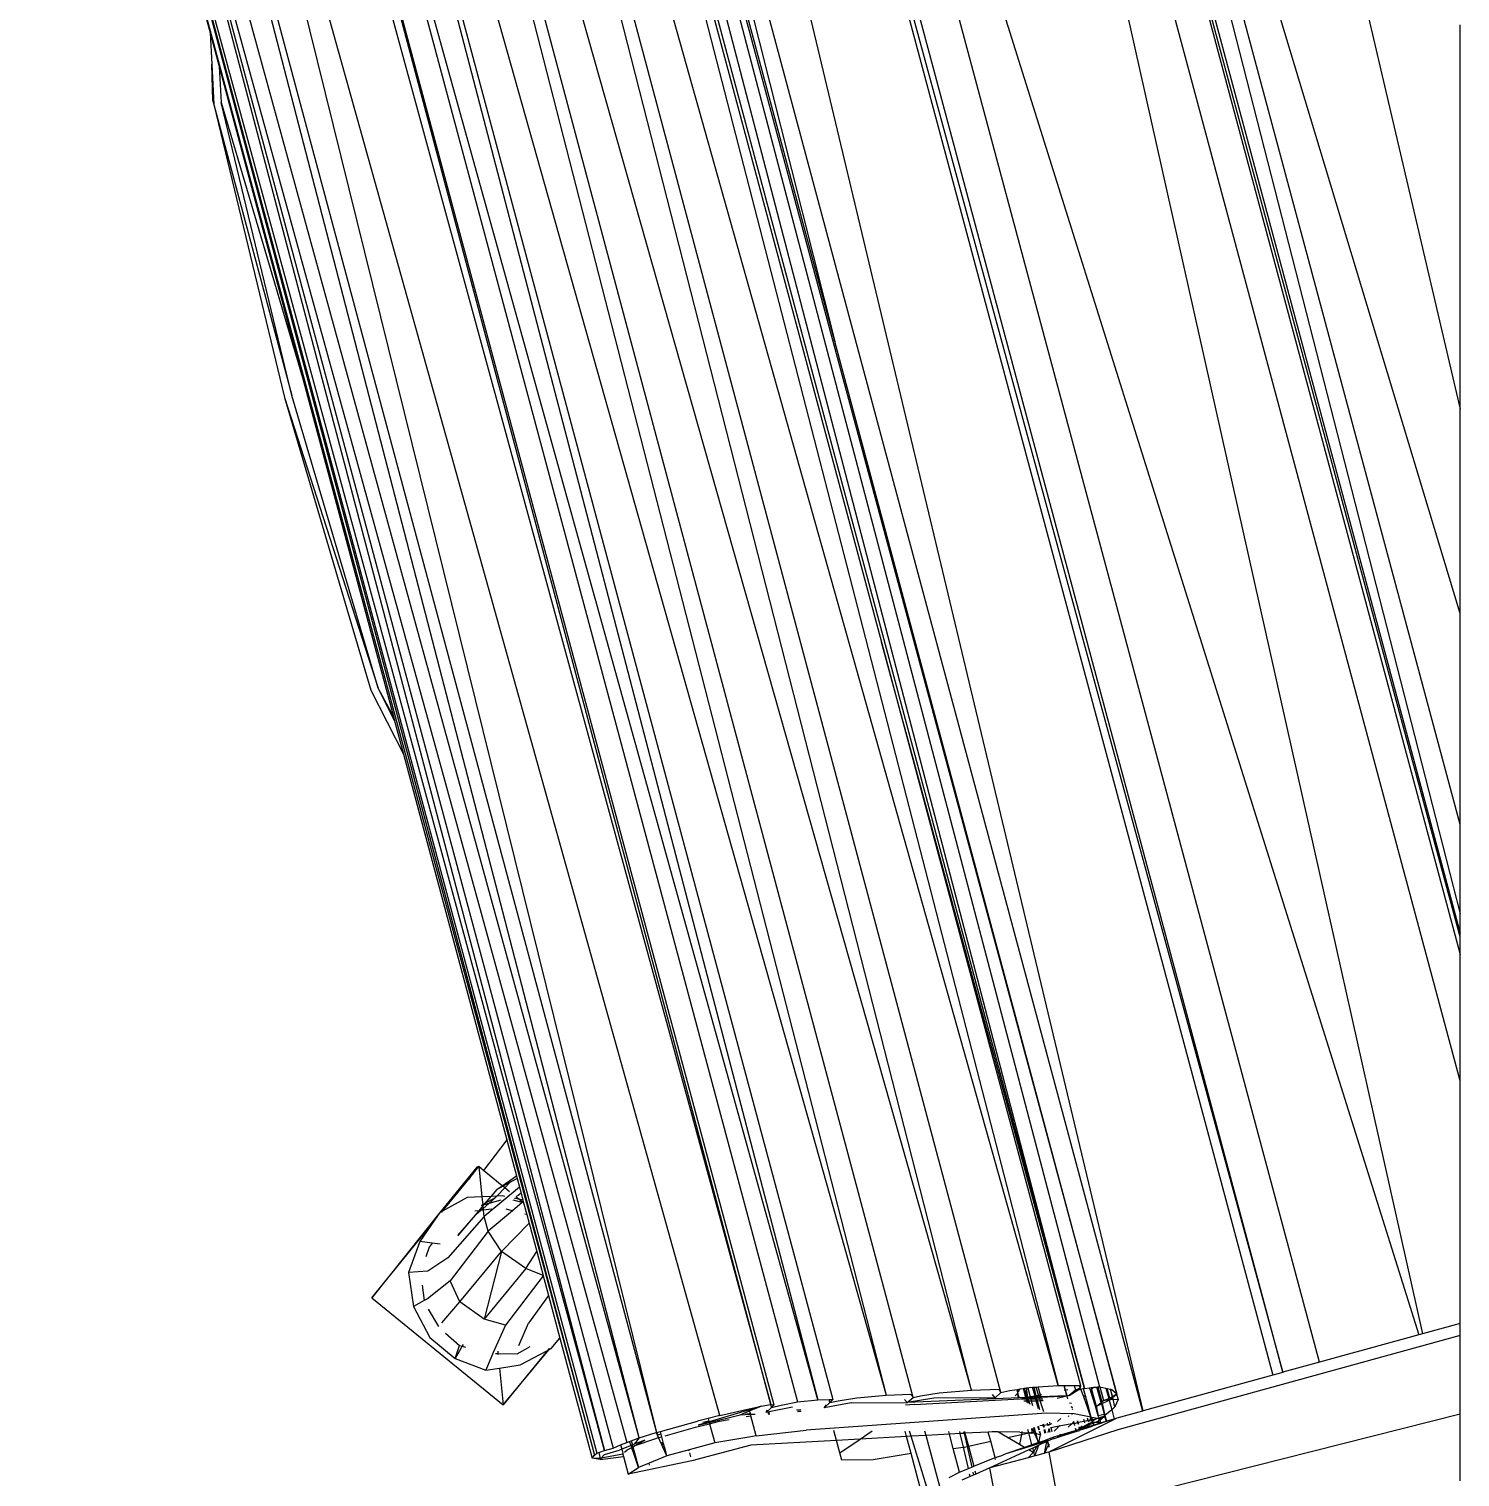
# Model space of a CAD drawing. Header units: millimetres. Extents: x -41292 to 298682, y -22072 to 33155.
# Drawn here: x 37300.7 to 37574.7, y 3166.7 to 3444 of the extents above; entities that cross this region are included whole.
import ezdxf

# ---------------------------------------------------------------- set-up
doc = ezdxf.new("R2010")
doc.units = ezdxf.units.MM

# ---------------------------------------------------------------- blocks, each defined once
blk = doc.blocks.new('AHSISHEUD')
for p, q in [((38136.65, 21299.39), (38202.05, 21019.32)), ((38107.58, 21291.89), (38202.05, 20922.68)), ((38202.05, 20939.76), (38107.69, 21291.92)), ((38202.05, 20980.19), (38107.97, 21291.99)), ((38102.48, 21290.58), (38202.05, 20918.98)), ((38095.01, 21288.65), (38194.86, 20842.27)), ((38202.05, 20890.71), (38095.39, 21288.75)), ((38175.13, 20836.82), (38056.71, 21278.77)), ((38057.07, 21278.87), (38194.15, 20842.07)), ((38202.05, 20918.29), (38104.37, 21279.64)), ((38104.58, 21278.69), (38202.05, 20914.92)), ((38047.75, 21276.46), (38166.22, 20834.36)), ((38047.79, 21276.47), (38168.1, 20834.88)), ((38168.14, 20834.89), (38049.69, 21276.96)), ((38141.41, 20827.5), (38035.02, 21273.18)), ((38022.57, 21269.97), (38082.36, 21032.27)), ((38022.67, 21269.99), (38141.24, 20827.46)), ((38082.36, 21032.27), (38019.98, 21265.08)), ((38130.16, 20831.81), (38017.76, 21262.19)), ((38019.57, 21263.82), (38133, 20832.12)), ((38019.57, 21263.82), (38136.36, 20830.73)), ((38014.76, 21260.21), (38125.13, 20832.34)), ((38014.76, 21260.21), (38091.26, 20974.7)), ((38015.15, 21261.04), (38130.16, 20831.81)), ((38114.14, 20831), (38001.37, 21253.66)), ((38125.13, 20832.34), (38006.08, 21255.6)), ((38108.51, 20831.47), (38000.88, 21252.96)), ((38108.51, 20831.47), (37990.62, 21247.86)), ((37985.79, 21245.36), (38092.19, 20830.51)), ((38097.33, 20830.09), (37986.29, 21246.03)), ((37976.49, 21240.78), (38092.19, 20830.51)), ((37972.34, 21238.77), (38081.95, 20829.69)), ((37972.34, 21238.77), (38079.12, 20829.61)), ((37962.07, 21234.01), (38070.68, 20828.67)), ((38070.12, 20828.72), (37962.07, 21234.01)), ((37966.27, 21235.82), (38075.22, 20829.21)), ((38079.12, 20829.61), (37966.27, 21235.82)), ((37959.81, 21233.04), (38070.12, 20828.72)), ((37947.8, 21229.44), (38048.21, 20823.36)), ((38060.36, 20826.6), (37947.8, 21229.44)), ((37931.28, 21225.81), (38042.53, 20821.46)), ((37931.28, 21225.81), (38039.92, 20820.38)), ((37931.28, 21225.81), (38038.28, 20819.9)), ((38044.89, 20822.31), (37934.09, 21226.18)), ((38044.89, 20822.31), (37939.95, 21227.38)), ((37939.95, 21227.38), (38048.21, 20823.36)), ((37928.08, 21225.08), (38036.78, 20819.41)), ((38038.28, 20819.9), (37928.08, 21225.08)), ((37928.08, 21225.08), (38036.35, 20818.99)), ((37943.92, 21161.68), (38036.35, 20818.99)), ((37943.92, 21161.68), (37962.76, 21091.37)), ((38202.05, 21019.32), (38202.05, 21092.9)), ((37962.76, 21091.37), (37963.07, 21085.4)), ((37962.76, 21091.37), (37964.47, 21084.97)), ((37963.29, 21078.36), (37963.07, 21085.4)), ((37963.07, 21085.4), (37963.48, 21077.65)), ((37964.47, 21084.97), (37964.89, 21078.03)), ((37964.47, 21084.97), (37980.44, 21025.37)), ((37963.29, 21078.36), (37963.48, 21077.65)), ((37963.48, 21077.65), (37978.41, 21021.93)), ((37963.48, 21077.65), (37977, 21021.55)), ((37978.41, 21021.93), (37964.89, 21078.03)), ((37964.89, 21078.03), (37980.44, 21025.37)), ((38136.36, 20830.73), (38082.36, 21032.27)), ((37980.44, 21025.37), (37997.84, 20960.46)), ((37977, 21021.55), (37994.95, 20965.88)), ((37977, 21021.55), (37993.54, 20965.5)), ((37994.95, 20965.88), (37978.41, 21021.93)), ((38202.05, 20980.19), (38202.05, 21019.32)), ((38202.05, 20939.76), (38202.05, 20980.19)), ((38130.16, 20831.81), (38091.26, 20974.7)), ((38091.26, 20974.7), (38129.41, 20832.33)), ((37993.54, 20965.5), (37999.77, 20953.26)), ((37997.84, 20960.46), (37994.95, 20965.88)), ((37998.05, 20959.66), (37994.95, 20965.88)), ((37997.84, 20960.46), (37998.05, 20959.66)), ((37998.05, 20959.66), (37999.77, 20953.26)), ((37999.77, 20953.26), (38019.55, 20879.42)), ((38202.05, 20922.68), (38202.05, 20939.76)), ((38202.05, 20918.98), (38202.05, 20922.68)), ((38202.05, 20918.29), (38202.05, 20918.98)), ((38202.05, 20914.92), (38202.05, 20918.29)), ((38202.05, 20890.71), (38202.05, 20914.92)), ((38202.05, 20844.25), (38202.05, 20890.71)), ((38019.55, 20879.42), (38015.09, 20873.54)), ((38019.55, 20879.42), (38021.4, 20872.53)), ((38013.85, 20874.17), (38007.86, 20866.9)), ((38012.2, 20871.84), (38014.2, 20874.27)), ((38013.85, 20874.17), (38012.2, 20871.84)), ((38014.2, 20874.27), (38013.85, 20874.17)), ((38015.09, 20873.54), (38014.2, 20874.27)), ((38014.2, 20874.27), (38014.79, 20868.51)), ((38018.68, 20870.62), (38015.09, 20873.54)), ((38007.27, 20865.76), (38012.2, 20871.84)), ((38012.2, 20871.84), (38009.47, 20868.77)), ((38021.98, 20870.37), (38015.25, 20864.72)), ((38017.64, 20869.9), (38018.68, 20870.62)), ((38017.64, 20869.9), (38018.79, 20870.53)), ((38018.68, 20870.62), (38021.4, 20872.53)), ((38018.79, 20870.53), (38018.68, 20870.62)), ((38018.79, 20870.53), (38020.27, 20871.36)), ((38020.15, 20871.23), (38018.79, 20870.53)), ((38019.17, 20870.22), (38018.79, 20870.53)), ((38019.17, 20870.22), (38020.15, 20871.23)), ((38021.55, 20871.97), (38020.15, 20871.23)), ((38020.15, 20871.23), (38020.27, 20871.36)), ((38020.27, 20871.36), (38021.53, 20872.02)), ((38021.4, 20872.53), (38021.53, 20872.02)), ((38021.53, 20872.02), (38021.55, 20871.97)), ((38021.55, 20871.97), (38021.98, 20870.37)), ((38021.98, 20870.37), (38022.29, 20869.22)), ((38012, 20868.39), (38007.27, 20865.76)), ((38009.47, 20868.77), (38007.86, 20866.9)), ((38014.79, 20868.51), (38012, 20868.39)), ((38016.52, 20868.58), (38014.79, 20868.51)), ((38014.79, 20868.51), (38014.95, 20866.98)), ((38016.52, 20868.58), (38015.37, 20867.22)), ((38017.31, 20868.3), (38015.37, 20867.22)), ((38017.31, 20868.3), (38016.09, 20867.21)), ((38018.44, 20867.84), (38016.09, 20867.21)), ((38017.64, 20869.9), (38016.52, 20868.58)), ((38017.63, 20868.63), (38016.52, 20868.58)), ((38017.31, 20868.3), (38017.63, 20868.63)), ((38017.63, 20868.63), (38019.17, 20870.22)), ((38018.72, 20868.68), (38017.63, 20868.63)), ((38019.19, 20868.58), (38018.72, 20868.68)), ((38020.1, 20869.46), (38019.17, 20870.22)), ((38022.51, 20867.4), (38020.78, 20867.85)), ((38021.85, 20868.04), (38021.06, 20868.2)), ((38021.85, 20868.04), (38021.29, 20868.49)), ((38021.73, 20868.73), (38021.41, 20868.64)), ((38022.29, 20869.22), (38021.73, 20868.73)), ((38022.64, 20867.87), (38021.85, 20868.04)), ((38022.57, 20867.45), (38021.85, 20868.04)), ((38022.29, 20869.22), (38022.64, 20867.87)), ((38022.64, 20867.87), (38022.72, 20867.58)), ((38006.73, 20865.46), (37993.72, 20849.12)), ((38006.73, 20865.46), (38005.17, 20863.18)), ((38007.86, 20866.9), (38006.73, 20865.46)), ((38007.27, 20865.76), (38006.73, 20865.46)), ((38007.08, 20865.52), (38007.27, 20865.76)), ((38014.2, 20865.84), (38010.17, 20861.09)), ((38010.17, 20861.09), (38013.65, 20865.05)), ((38014.2, 20865.84), (38013.46, 20865.75)), ((38014.6, 20865.89), (38013.65, 20865.05)), ((38014.97, 20866.75), (38014.2, 20865.84)), ((38014.6, 20865.89), (38014.2, 20865.84)), ((38015.02, 20866.26), (38014.6, 20865.89)), ((38015.05, 20865.95), (38014.6, 20865.89)), ((38014.95, 20866.98), (38014.68, 20866.84)), ((38014.95, 20866.91), (38014.68, 20866.84)), ((38015.37, 20867.22), (38014.95, 20866.98)), ((38014.95, 20866.98), (38014.95, 20866.91)), ((38015.15, 20866.96), (38014.95, 20866.91)), ((38014.95, 20866.91), (38014.97, 20866.75)), ((38015.15, 20866.96), (38014.97, 20866.75)), ((38014.97, 20866.75), (38015.02, 20866.26)), ((38016.09, 20867.21), (38015.02, 20866.26)), ((38015.02, 20866.26), (38015.05, 20865.95)), ((38016.7, 20866.14), (38015.05, 20865.95)), ((38015.05, 20865.95), (38015.18, 20864.65)), ((38015.37, 20867.22), (38015.15, 20866.96)), ((38016.09, 20867.21), (38015.15, 20866.96)), ((38020.65, 20865.83), (38016, 20861.9)), ((38020.65, 20865.83), (38019.42, 20866.15)), ((38022.51, 20867.4), (38020.65, 20865.83)), ((38022.57, 20867.45), (38022.51, 20867.4)), ((38022.72, 20867.58), (38022.57, 20867.45)), ((38022.72, 20867.58), (38023.39, 20865.11)), ((38023.39, 20865.11), (38023.02, 20865.2)), ((38023.39, 20865.11), (38023.84, 20863.42)), ((37993.72, 20849.12), (38005.17, 20863.18)), ((38005.17, 20863.18), (38002.93, 20859.91)), ((38015.18, 20864.65), (38008.29, 20856.81)), ((38015.25, 20864.72), (38015.18, 20864.65)), ((38016, 20861.9), (38015.25, 20864.72)), ((38023.84, 20863.42), (38018.55, 20858.05)), ((38023.84, 20863.42), (38025.28, 20858.05)), ((38002.93, 20859.91), (38000.72, 20854.03)), ((38005.25, 20859.63), (38002.93, 20859.91)), ((38005.25, 20859.63), (38004.72, 20858.88)), ((38006.83, 20859.44), (38005.25, 20859.63)), ((38016, 20861.9), (38008.72, 20852.39)), ((38018.55, 20858.05), (38016, 20861.9)), ((38004.72, 20858.88), (38004.08, 20857)), ((38008.29, 20856.81), (38004.44, 20854.27)), ((38010.56, 20848.35), (38018.55, 20858.05)), ((38018.55, 20858.05), (38015.22, 20845.06)), ((38023.21, 20854.76), (38018.55, 20858.05)), ((38023.21, 20854.76), (38025.28, 20858.05)), ((38025.28, 20858.05), (38026.51, 20853.43)), ((38004.44, 20854.27), (38000.72, 20854.03)), ((38000.72, 20854.03), (38001.72, 20847.49)), ((38023.21, 20854.76), (38015.22, 20845.06)), ((38026.51, 20853.43), (38023.21, 20854.76)), ((38003.35, 20851.55), (38003.76, 20848.62)), ((38008.72, 20852.39), (38004.35, 20848.95)), ((38010.56, 20848.35), (38008.72, 20852.39)), ((38026.54, 20853.33), (38019.32, 20843.89)), ((38026.51, 20853.43), (38026.54, 20853.33)), ((38026.54, 20853.33), (38027.54, 20849.6)), ((37993.72, 20849.12), (38018.87, 20828.65)), ((38003.76, 20848.62), (38001.72, 20847.49)), ((38004.35, 20848.95), (38003.76, 20848.62)), ((38007.09, 20844.39), (38010.56, 20848.35)), ((38015.22, 20845.06), (38010.56, 20848.35)), ((38027.54, 20849.6), (38023.74, 20844.32)), ((38027.54, 20849.6), (38029.73, 20841.44)), ((38001.72, 20847.49), (38004.83, 20841.52)), ((38004.48, 20846.98), (38006.49, 20843.63)), ((38019.32, 20843.89), (38015.22, 20845.06)), ((38019.32, 20843.89), (38016.92, 20838.71)), ((38021.86, 20840.03), (38023.74, 20844.32)), ((38202.05, 20844.25), (38194.86, 20842.27)), ((38202.05, 20841.91), (38202.05, 20844.25)), ((38004.83, 20841.52), (38009.68, 20837.53)), ((38007.85, 20842.37), (38010.53, 20840.02)), ((38009.68, 20837.53), (38010.53, 20840.02)), ((38011.04, 20839.88), (38009.68, 20837.53)), ((38010.53, 20840.02), (38011.04, 20839.88)), ((38011.23, 20840.21), (38011.04, 20839.88)), ((38011.04, 20839.88), (38011.66, 20839.72)), ((38028.07, 20839.43), (38029.73, 20841.44)), ((38029.73, 20841.44), (38035.89, 20818.43)), ((38202.05, 20841.91), (38136.56, 20823.89)), ((38194.15, 20842.07), (38175.13, 20836.82)), ((38194.86, 20842.27), (38194.15, 20842.07)), ((38202.05, 20826.95), (38202.05, 20841.91)), ((38009.68, 20837.53), (38015.56, 20835.32)), ((38016.92, 20838.71), (38015.56, 20835.32)), ((38017.37, 20838.5), (38017.86, 20838.49)), ((38017.81, 20838.95), (38017.86, 20838.49)), ((38017.86, 20838.49), (38021.53, 20838.43)), ((38017.86, 20838.49), (38017.88, 20838.27)), ((38018.87, 20828.65), (38027.62, 20839.19)), ((38027.33, 20839.04), (38018.87, 20828.65)), ((38021.53, 20838.43), (38024.04, 20839.82)), ((38022.1, 20836.32), (38027.33, 20839.04)), ((38027.68, 20839.47), (38027.33, 20839.04)), ((38027.33, 20839.04), (38027.62, 20839.19)), ((38027.62, 20839.19), (38027.83, 20839.45)), ((38027.62, 20839.19), (38028.07, 20839.43)), ((38015.56, 20835.32), (38018.14, 20835.71)), ((38018.14, 20835.71), (38022.1, 20836.32)), ((38018.14, 20835.71), (38018.87, 20828.65)), ((38166.22, 20834.36), (38141.41, 20827.5)), ((38168.1, 20834.88), (38166.22, 20834.36)), ((38168.14, 20834.89), (38168.1, 20834.88)), ((38175.13, 20836.82), (38168.14, 20834.89)), ((38108.51, 20831.47), (38113.76, 20831.67)), ((38113.76, 20831.67), (38114.14, 20831)), ((38115.87, 20831.38), (38117.24, 20831.6)), ((38117.24, 20831.6), (38117.27, 20831.61)), ((38117.27, 20831.48), (38117.24, 20831.6)), ((38117.27, 20831.61), (38117.82, 20831.7)), ((38117.27, 20831.61), (38117.27, 20831.48)), ((38117.41, 20830.99), (38117.82, 20831.7)), ((38117.82, 20831.7), (38118.45, 20831.8)), ((38118.45, 20831.8), (38118.62, 20831.83)), ((38118.92, 20830.07), (38118.45, 20831.8)), ((38118.62, 20831.83), (38118.98, 20831.89)), ((38118.62, 20831.83), (38119.23, 20830.08)), ((38118.62, 20831.83), (38119.08, 20830.07)), ((38118.98, 20831.89), (38119.29, 20831.94)), ((38118.98, 20831.89), (38119.23, 20830.08)), ((38119.29, 20831.94), (38119.58, 20831.99)), ((38119.29, 20831.94), (38119.76, 20830.17)), ((38119.58, 20831.99), (38120.22, 20832.03)), ((38120.22, 20832.03), (38120.51, 20832.05)), ((38120.69, 20830.34), (38120.22, 20832.03)), ((38120.51, 20832.05), (38120.82, 20832.07)), ((38120.93, 20830.38), (38120.51, 20832.05)), ((38120.82, 20832.07), (38121.29, 20832.1)), ((38120.82, 20832.07), (38121.32, 20830.45)), ((38121.29, 20832.1), (38125.13, 20832.34)), ((38121.73, 20830.52), (38121.29, 20832.1)), ((38125.13, 20832.34), (38126.22, 20832.34)), ((38126.22, 20832.34), (38126.31, 20832.34)), ((38126.22, 20832.34), (38126.45, 20831.45)), ((38126.54, 20831.47), (38126.31, 20832.34)), ((38126.31, 20832.34), (38128.19, 20832.33)), ((38126.95, 20831.55), (38126.54, 20831.47)), ((38127.24, 20830.43), (38128.93, 20831.56)), ((38128.19, 20832.33), (38128.42, 20831.46)), ((38128.19, 20832.33), (38129.21, 20832.33)), ((38129.34, 20831.83), (38128.42, 20831.46)), ((38128.42, 20831.46), (38128.93, 20831.56)), ((38128.93, 20831.56), (38129.34, 20831.83)), ((38128.93, 20831.56), (38129.47, 20831.67)), ((38129.34, 20831.83), (38129.21, 20832.33)), ((38129.21, 20832.33), (38129.41, 20832.33)), ((38129.41, 20832.33), (38129.34, 20831.83)), ((38129.47, 20831.67), (38129.9, 20831.76)), ((38130.01, 20830.17), (38129.47, 20831.67)), ((38129.9, 20831.76), (38130.16, 20831.81)), ((38129.9, 20831.76), (38130.28, 20830.43)), ((38130.16, 20831.81), (38131.13, 20831.92)), ((38131.13, 20831.92), (38131.41, 20831.95)), ((38131.3, 20831.38), (38131.13, 20831.92)), ((38131.3, 20831.38), (38131.51, 20831.58)), ((38131.41, 20831.95), (38131.97, 20832.01)), ((38131.41, 20831.95), (38131.51, 20831.58)), ((38131.51, 20831.58), (38131.97, 20832.01)), ((38131.51, 20831.58), (38132.36, 20828.41)), ((38131.97, 20832.01), (38132.51, 20832.07)), ((38133.34, 20829.11), (38132.51, 20832.07)), ((38132.51, 20832.07), (38132.56, 20832.07)), ((38132.56, 20832.07), (38132.71, 20832.09)), ((38132.56, 20832.07), (38133.34, 20829.11)), ((38132.71, 20832.09), (38133, 20832.12)), ((38132.71, 20832.09), (38133.44, 20829.2)), ((38133, 20832.12), (38133.07, 20832.11)), ((38133.07, 20832.11), (38133.77, 20829.48)), ((38133.07, 20832.11), (38134.26, 20831.85)), ((38134.26, 20831.85), (38134.51, 20831.8)), ((38134.26, 20831.85), (38134.8, 20829.84)), ((38135.02, 20829.92), (38134.51, 20831.8)), ((38134.51, 20831.8), (38135.07, 20831.68)), ((38135.07, 20831.68), (38135.49, 20830.2)), ((38135.07, 20831.68), (38135.1, 20831.67)), ((38135.1, 20831.67), (38135.38, 20831.61)), ((38135.49, 20830.2), (38135.1, 20831.67)), ((38135.38, 20831.61), (38136.27, 20830.81)), ((38072.06, 20828.59), (38075.22, 20829.21)), ((38075.22, 20829.21), (38079.12, 20829.61)), ((38079.12, 20829.61), (38081.28, 20829.67)), ((38080.29, 20828.1), (38081.43, 20829.11)), ((38085.5, 20829.01), (38080.29, 20828.1)), ((38081.28, 20829.67), (38081.95, 20829.69)), ((38081.43, 20829.11), (38081.28, 20829.67)), ((38081.95, 20829.69), (38081.43, 20829.11)), ((38081.43, 20829.11), (38082.97, 20829.44)), ((38082.97, 20829.44), (38086.55, 20830.02)), ((38085.5, 20829.01), (38096.22, 20829.08)), ((38086.55, 20830.02), (38092.19, 20830.51)), ((38092.19, 20830.51), (38096.9, 20830.7)), ((38096.22, 20829.08), (38095.69, 20829.68)), ((38096.22, 20829.08), (38097.33, 20830.09)), ((38117.67, 20830.01), (38096.22, 20829.08)), ((38101.28, 20829.93), (38096.22, 20829.08)), ((38096.9, 20830.7), (38097.33, 20830.09)), ((38097.33, 20830.09), (38098.75, 20830.39)), ((38097.55, 20828.69), (38117.83, 20829.83)), ((38098.75, 20830.39), (38102.33, 20830.96)), ((38113.06, 20829.98), (38101.28, 20829.93)), ((38102.33, 20830.96), (38108.51, 20831.47)), ((38113.06, 20829.98), (38112.55, 20830.63)), ((38113.06, 20829.98), (38114.14, 20831)), ((38114.14, 20831), (38115.87, 20831.38)), ((38116.87, 20830.37), (38117.32, 20830.83)), ((38117.27, 20831.48), (38117.32, 20830.83)), ((38117.41, 20830.99), (38117.27, 20831.48)), ((38117.32, 20830.83), (38117.41, 20830.99)), ((38117.32, 20830.83), (38117.67, 20830.01)), ((38117.32, 20830.83), (38117.36, 20830.09)), ((38117.67, 20830.01), (38117.41, 20830.99)), ((38118.92, 20830.07), (38117.67, 20830.01)), ((38117.83, 20829.83), (38118.41, 20829.93)), ((38119.01, 20829.71), (38118.07, 20829.7)), ((38118.41, 20829.93), (38118.94, 20829.96)), ((38118.56, 20829.42), (38119.09, 20829.43)), ((38119.08, 20830.07), (38118.92, 20830.07)), ((38118.94, 20829.96), (38119.11, 20829.97)), ((38119.01, 20829.71), (38118.94, 20829.96)), ((38119.09, 20829.43), (38119.01, 20829.71)), ((38119.17, 20829.71), (38119.01, 20829.71)), ((38119.23, 20830.08), (38119.08, 20830.07)), ((38119.18, 20829.08), (38119.09, 20829.43)), ((38119.09, 20829.43), (38119.24, 20829.43)), ((38119.11, 20829.97), (38119.23, 20829.98)), ((38119.11, 20829.97), (38119.17, 20829.71)), ((38119.17, 20829.71), (38119.24, 20829.43)), ((38119.26, 20829.71), (38119.17, 20829.71)), ((38119.76, 20830.17), (38119.23, 20830.08)), ((38119.78, 20830.1), (38119.23, 20830.08)), ((38119.23, 20829.98), (38119.27, 20829.96)), ((38119.23, 20829.98), (38119.26, 20829.98)), ((38119.24, 20829.43), (38119.36, 20828.98)), ((38119.24, 20829.43), (38119.3, 20829.43)), ((38119.26, 20829.98), (38119.8, 20830.01)), ((38119.26, 20829.98), (38119.27, 20829.96)), ((38119.27, 20829.96), (38119.26, 20829.71)), ((38119.26, 20829.71), (38119.3, 20829.43)), ((38119.35, 20829.71), (38119.26, 20829.71)), ((38119.27, 20829.96), (38119.35, 20829.71)), ((38119.3, 20829.43), (38119.36, 20828.98)), ((38119.3, 20829.43), (38119.45, 20829.43)), ((38119.88, 20829.72), (38119.35, 20829.71)), ((38119.35, 20829.71), (38119.45, 20829.43)), ((38119.45, 20829.43), (38119.96, 20829.44)), ((38119.45, 20829.43), (38119.67, 20828.81)), ((38120.69, 20830.34), (38119.76, 20830.17)), ((38119.76, 20830.17), (38119.78, 20830.1)), ((38120.74, 20830.15), (38119.78, 20830.1)), ((38119.8, 20830.01), (38120.76, 20830.07)), ((38119.8, 20830.01), (38119.88, 20829.72)), ((38120.85, 20829.73), (38119.88, 20829.72)), ((38119.88, 20829.72), (38119.96, 20829.44)), ((38119.96, 20829.44), (38120.93, 20829.45)), ((38119.96, 20829.44), (38120.21, 20828.51)), ((38120.93, 20830.38), (38120.69, 20830.34)), ((38120.74, 20830.15), (38120.69, 20830.34)), ((38120.99, 20830.16), (38120.74, 20830.15)), ((38120.76, 20830.07), (38121.01, 20830.08)), ((38120.85, 20829.73), (38120.76, 20830.07)), ((38121.1, 20829.74), (38120.85, 20829.73)), ((38120.93, 20829.45), (38120.85, 20829.73)), ((38121.32, 20830.45), (38120.93, 20830.38)), ((38120.99, 20830.16), (38120.93, 20830.38)), ((38121.37, 20827.87), (38120.93, 20829.45)), ((38120.93, 20829.45), (38121.17, 20829.45)), ((38121.41, 20830.17), (38120.99, 20830.16)), ((38121.01, 20830.08), (38121.43, 20830.1)), ((38121.1, 20829.74), (38121.01, 20830.08)), ((38121.17, 20829.45), (38121.1, 20829.74)), ((38121.54, 20829.74), (38121.1, 20829.74)), ((38121.17, 20829.45), (38121.63, 20829.46)), ((38121.61, 20827.73), (38121.17, 20829.45)), ((38121.73, 20830.52), (38121.32, 20830.45)), ((38121.32, 20830.45), (38121.41, 20830.17)), ((38121.82, 20830.19), (38121.41, 20830.17)), ((38121.43, 20830.1), (38121.84, 20830.13)), ((38121.43, 20830.1), (38121.54, 20829.74)), ((38121.95, 20829.75), (38121.54, 20829.74)), ((38121.54, 20829.74), (38121.63, 20829.46)), ((38121.63, 20829.46), (38122.22, 20829.47)), ((38121.63, 20829.46), (38122.29, 20827.35)), ((38121.93, 20830.56), (38121.73, 20830.52)), ((38121.82, 20830.19), (38121.73, 20830.52)), ((38126.73, 20830.41), (38121.82, 20830.19)), ((38121.84, 20830.13), (38126.73, 20830.41)), ((38121.95, 20829.75), (38121.84, 20830.13)), ((38122.15, 20829.72), (38121.95, 20829.75)), ((38126.76, 20830.31), (38124.9, 20829.84)), ((38126.45, 20831.45), (38126.28, 20831.42)), ((38126.54, 20831.47), (38126.45, 20831.45)), ((38126.45, 20831.45), (38126.73, 20830.41)), ((38126.81, 20830.41), (38126.54, 20831.47)), ((38126.73, 20830.41), (38126.76, 20830.31)), ((38126.81, 20830.41), (38126.73, 20830.41)), ((38126.83, 20830.33), (38126.76, 20830.31)), ((38126.76, 20830.31), (38126.78, 20830.24)), ((38127.24, 20830.43), (38126.81, 20830.41)), ((38126.83, 20830.33), (38126.81, 20830.41)), ((38127.24, 20830.43), (38126.83, 20830.33)), ((38126.97, 20829.79), (38126.83, 20830.33)), ((38128.42, 20831.46), (38127.24, 20830.43)), ((38127.28, 20829.06), (38127.64, 20828.99)), ((38127.3, 20829.03), (38127.64, 20828.99)), ((38130.01, 20830.17), (38130.28, 20830.43)), ((38130.77, 20828.03), (38130.01, 20830.17)), ((38130.28, 20830.43), (38130.91, 20828.06)), ((38132.23, 20828.38), (38131.3, 20831.38)), ((38132.57, 20828.46), (38133.34, 20829.11)), ((38132.57, 20828.46), (38133.41, 20828.86)), ((38133.34, 20829.11), (38133.44, 20829.2)), ((38133.34, 20829.11), (38133.41, 20828.86)), ((38133.41, 20828.86), (38133.51, 20828.91)), ((38133.41, 20828.86), (38133.92, 20826.81)), ((38133.44, 20829.2), (38133.77, 20829.48)), ((38133.44, 20829.2), (38133.51, 20828.91)), ((38133.51, 20828.91), (38134.87, 20829.57)), ((38133.51, 20828.91), (38134.07, 20826.59)), ((38133.77, 20829.48), (38134.8, 20829.84)), ((38133.77, 20829.48), (38134.84, 20829.68)), ((38134.8, 20829.84), (38135.02, 20829.92)), ((38134.8, 20829.84), (38134.84, 20829.68)), ((38134.84, 20829.68), (38135.07, 20829.73)), ((38134.84, 20829.68), (38134.87, 20829.57)), ((38134.87, 20829.57), (38135.13, 20829.69)), ((38134.87, 20829.57), (38135.36, 20827.73)), ((38135.49, 20830.2), (38135.02, 20829.92)), ((38135.02, 20829.92), (38135.07, 20829.73)), ((38135.07, 20829.73), (38135.13, 20829.69)), ((38135.13, 20829.69), (38135.17, 20829.72)), ((38135.17, 20829.72), (38135.53, 20830.03)), ((38135.17, 20829.72), (38135.62, 20829.71)), ((38136.3, 20830.69), (38135.49, 20830.2)), ((38135.53, 20830.03), (38135.49, 20830.2)), ((38135.53, 20830.03), (38136.3, 20830.69)), ((38135.62, 20829.71), (38135.53, 20830.03)), ((38135.99, 20828.3), (38135.62, 20829.71)), ((38135.62, 20829.71), (38136.58, 20829.66)), ((38136.58, 20829.66), (38135.99, 20828.3)), ((38136.27, 20830.81), (38136.3, 20830.69)), ((38136.27, 20830.81), (38136.36, 20830.73)), ((38136.36, 20830.73), (38136.3, 20830.69)), ((38136.3, 20830.69), (38136.58, 20829.66)), ((38058.12, 20826.03), (38056.04, 20825.5)), ((38060.36, 20826.6), (38058.12, 20826.03)), ((38058.12, 20826.03), (38058.25, 20825.56)), ((38065.99, 20827.71), (38058.29, 20825.4)), ((38058.32, 20825.29), (38064.24, 20826.74)), ((38060.36, 20826.6), (38065.95, 20827.87)), ((38064.24, 20826.74), (38066.05, 20827.48)), ((38064.24, 20826.74), (38065.17, 20826.83)), ((38066.19, 20826.97), (38065.17, 20826.83)), ((38065.17, 20826.83), (38066.22, 20826.85)), ((38065.38, 20826.43), (38066.3, 20826.55)), ((38065.95, 20827.87), (38068.24, 20828.39)), ((38065.99, 20827.71), (38065.95, 20827.87)), ((38068.24, 20828.39), (38065.99, 20827.71)), ((38066.05, 20827.48), (38065.99, 20827.71)), ((38066.05, 20827.48), (38068.24, 20828.39)), ((38066.19, 20826.97), (38066.05, 20827.48)), ((38066.22, 20826.85), (38066.19, 20826.97)), ((38066.22, 20826.85), (38066.68, 20826.88)), ((38066.3, 20826.55), (38066.22, 20826.85)), ((38067.32, 20822.73), (38066.3, 20826.55)), ((38066.68, 20826.88), (38067.1, 20826.89)), ((38068.24, 20828.39), (38070.06, 20828.7)), ((38069.18, 20827.18), (38070.2, 20828.17)), ((38069.18, 20827.18), (38069.43, 20827.68)), ((38069.5, 20827.29), (38069.18, 20827.18)), ((38069.5, 20827.29), (38069.79, 20827.31)), ((38069.84, 20827.15), (38069.52, 20827.14)), ((38069.56, 20827.05), (38069.87, 20827.07)), ((38069.6, 20826.94), (38069.9, 20826.96)), ((38074.26, 20828.22), (38069.79, 20827.31)), ((38070.06, 20828.7), (38070.12, 20828.72)), ((38070.06, 20828.7), (38070.2, 20828.17)), ((38070.12, 20828.72), (38070.68, 20828.67)), ((38070.68, 20828.67), (38070.2, 20828.17)), ((38070.2, 20828.17), (38072.06, 20828.59)), ((38075.82, 20827.7), (38075.04, 20827.66)), ((38075.18, 20827.38), (38075.89, 20827.42)), ((38075.9, 20827.39), (38075.19, 20827.35)), ((38122.87, 20827.03), (38076.87, 20823.78)), ((38080.29, 20828.1), (38080.73, 20828.67)), ((38097.55, 20828.69), (38095.86, 20828.57)), ((38128.19, 20826.94), (38122.87, 20827.03)), ((38136.35, 20826.11), (38123.35, 20819.6)), ((38125, 20825.49), (38125.61, 20826.07)), ((38127.09, 20826.44), (38127.18, 20826.6)), ((38127.83, 20828.13), (38127.62, 20828.28)), ((38127.71, 20826.78), (38127.72, 20826.73)), ((38127.72, 20828.03), (38127.83, 20828.13)), ((38127.76, 20826.75), (38127.75, 20826.79)), ((38127.83, 20828.13), (38127.86, 20828.16)), ((38127.88, 20828.1), (38127.83, 20828.13)), ((38127.84, 20827.76), (38127.92, 20827.92)), ((38131.39, 20826.29), (38128.19, 20826.94)), ((38130.87, 20825.64), (38130.75, 20826.12)), ((38130.77, 20828.03), (38130.91, 20828.06)), ((38131.32, 20826.48), (38130.77, 20828.03)), ((38130.91, 20828.06), (38131.32, 20826.48)), ((38131.39, 20826.29), (38131.16, 20825.7)), ((38131.39, 20826.29), (38131.32, 20826.48)), ((38131.39, 20826.29), (38131.51, 20825.77)), ((38131.57, 20826.25), (38131.39, 20826.29)), ((38131.69, 20825.8), (38131.57, 20826.25)), ((38132.65, 20826.03), (38131.57, 20826.25)), ((38132.23, 20828.38), (38132.36, 20828.41)), ((38132.79, 20826.58), (38132.23, 20828.38)), ((38132.36, 20828.41), (38132.57, 20828.46)), ((38132.36, 20828.41), (38132.79, 20826.58)), ((38132.65, 20826.03), (38132.46, 20825.95)), ((38132.74, 20826.01), (38132.65, 20826.03)), ((38132.99, 20825.96), (38132.74, 20826.01)), ((38133.92, 20826.81), (38132.79, 20826.58)), ((38132.93, 20826.14), (38132.79, 20826.58)), ((38132.93, 20826.14), (38134.01, 20826.57)), ((38132.96, 20826.05), (38132.93, 20826.14)), ((38132.96, 20826.05), (38133.59, 20826.18)), ((38132.99, 20825.96), (38132.96, 20826.05)), ((38133.08, 20825.74), (38133.59, 20826.18)), ((38133.59, 20826.18), (38134.01, 20826.57)), ((38134.07, 20826.27), (38133.59, 20826.18)), ((38133.92, 20826.81), (38134.01, 20826.57)), ((38134.07, 20826.59), (38134.01, 20826.57)), ((38134.01, 20826.57), (38134.01, 20826.54)), ((38134.01, 20826.54), (38134.07, 20826.27)), ((38135.36, 20827.73), (38134.07, 20826.59)), ((38134.07, 20826.59), (38134.37, 20825.51)), ((38134.07, 20826.27), (38134.3, 20825.49)), ((38135.99, 20828.3), (38135.36, 20827.73)), ((38135.36, 20827.73), (38135.84, 20825.94)), ((38136.35, 20826.11), (38135.84, 20825.94)), ((38141.24, 20827.46), (38136.35, 20826.11)), ((38139.97, 20811.2), (38202.05, 20826.95)), ((38141.41, 20827.5), (38141.24, 20827.46)), ((38202.05, 20814.09), (38202.05, 20826.95)), ((38044.89, 20822.31), (38048.16, 20823.35)), ((38048.16, 20823.35), (38048.21, 20823.36)), ((38048.41, 20822.87), (38048.16, 20823.35)), ((38048.21, 20823.36), (38048.27, 20823.38)), ((38048.27, 20823.38), (38048.95, 20823.57)), ((38048.27, 20823.38), (38048.41, 20822.87)), ((38048.95, 20823.57), (38056.04, 20825.5)), ((38049.09, 20823.06), (38048.95, 20823.57)), ((38049.89, 20822.73), (38055.71, 20824.38)), ((38055.71, 20824.38), (38058.39, 20825.04)), ((38058.29, 20825.4), (38056.2, 20824.77)), ((38056.2, 20824.77), (38058.32, 20825.29)), ((38058.25, 20825.56), (38057.1, 20825.28)), ((38058.25, 20825.56), (38058.29, 20825.4)), ((38058.29, 20825.4), (38058.32, 20825.29)), ((38058.32, 20825.29), (38058.35, 20825.16)), ((38058.37, 20825.11), (38058.39, 20825.04)), ((38058.39, 20825.04), (38060.26, 20825.5)), ((38058.39, 20825.04), (38059.37, 20821.36)), ((38060.26, 20825.5), (38062.15, 20825.87)), ((38067.32, 20822.73), (38076.87, 20823.78)), ((38082.68, 20821.85), (38082.17, 20823.73)), ((38087.19, 20822.09), (38089.51, 20823.67)), ((38096.09, 20822.59), (38095.81, 20823.62)), ((38096.94, 20822.63), (38096.63, 20823.62)), ((38099.81, 20822.79), (38099.6, 20823.59)), ((38104.28, 20823.04), (38104.15, 20823.56)), ((38106.38, 20823.15), (38106.29, 20823.54)), ((38107.01, 20823.53), (38107.09, 20823.19)), ((38107.18, 20823.53), (38107.26, 20823.2)), ((38111.73, 20823.45), (38107.26, 20823.2)), ((38111.73, 20823.45), (38111.72, 20823.5)), ((38112.48, 20823.49), (38111.73, 20823.45)), ((38112.21, 20821.68), (38111.73, 20823.45)), ((38113.54, 20823.47), (38112.48, 20823.49)), ((38117.8, 20823.4), (38113.54, 20823.47)), ((38115.42, 20822.39), (38113.54, 20823.47)), ((38117.8, 20823.4), (38118.15, 20823.38)), ((38118.15, 20823.38), (38118.08, 20822.98)), ((38118.08, 20822.98), (38119.47, 20823.29)), ((38118.18, 20823.53), (38118.15, 20823.38)), ((38118.15, 20823.38), (38119.47, 20823.29)), ((38119.47, 20823.29), (38119.3, 20823.91)), ((38119.47, 20823.29), (38119.52, 20823.3)), ((38120.09, 20820.99), (38119.47, 20823.29)), ((38119.52, 20823.3), (38120.08, 20823.42)), ((38119.52, 20823.3), (38120.1, 20823.26)), ((38119.99, 20824.15), (38120.08, 20823.42)), ((38120.08, 20823.42), (38120.45, 20823.5)), ((38120.08, 20823.42), (38120.1, 20823.26)), ((38120.59, 20823.16), (38120.1, 20823.26)), ((38120.15, 20824.2), (38120.45, 20823.5)), ((38120.45, 20823.5), (38120.69, 20823.53)), ((38120.45, 20823.5), (38120.48, 20823.43)), ((38120.69, 20823.53), (38120.48, 20824.31)), ((38120.5, 20823.37), (38120.59, 20823.16)), ((38120.53, 20824.33), (38120.73, 20823.55)), ((38120.69, 20823.53), (38120.73, 20823.55)), ((38120.84, 20823.11), (38120.72, 20823.43)), ((38120.73, 20823.55), (38120.8, 20823.58)), ((38120.76, 20823.44), (38120.84, 20823.11)), ((38121.14, 20824.54), (38121.38, 20823.85)), ((38121.26, 20824.58), (38121.45, 20823.88)), ((38121.46, 20823.63), (38121.7, 20822.94)), ((38121.51, 20823.64), (38121.7, 20822.94)), ((38121.57, 20824.69), (38122.22, 20824.77)), ((38122.22, 20824.77), (38122.18, 20824.9)), ((38122.22, 20824.77), (38122.35, 20824.78)), ((38122.35, 20824.29), (38122.22, 20824.77)), ((38122.35, 20824.78), (38122.31, 20824.94)), ((38122.35, 20824.78), (38123.07, 20824.87)), ((38122.47, 20824.34), (38122.35, 20824.78)), ((38122.65, 20823.19), (38122.46, 20823.9)), ((38122.75, 20823.22), (38122.57, 20823.93)), ((38122.98, 20825.17), (38123.07, 20824.87)), ((38123.07, 20824.87), (38123.44, 20824.91)), ((38123.07, 20824.87), (38123.14, 20824.65)), ((38123.3, 20824.12), (38123.16, 20823.33)), ((38123.3, 20824.12), (38123.52, 20823.42)), ((38136.56, 20823.89), (38123.35, 20819.6)), ((38123.44, 20824.91), (38123.41, 20824.77)), ((38123.43, 20825.32), (38123.53, 20824.93)), ((38123.53, 20824.93), (38123.44, 20824.91)), ((38123.91, 20824.99), (38123.53, 20824.93)), ((38123.53, 20824.93), (38123.56, 20824.84)), ((38123.72, 20824.23), (38123.63, 20824.21)), ((38125.28, 20824.54), (38123.72, 20824.23)), ((38123.72, 20824.23), (38123.9, 20823.53)), ((38124.32, 20823.64), (38125.28, 20824.54)), ((38128.57, 20823.56), (38124.87, 20822.35)), ((38127.72, 20825.02), (38125.28, 20824.54)), ((38125.28, 20824.54), (38125.46, 20824.7)), ((38128.53, 20823.74), (38125.32, 20822.78)), ((38125.32, 20822.78), (38128.57, 20823.56)), ((38127.72, 20825.02), (38127.01, 20824.36)), ((38128.07, 20825.4), (38127.72, 20825.02)), ((38128.15, 20825.1), (38127.72, 20825.02)), ((38128.15, 20825.42), (38128.07, 20825.4)), ((38128.07, 20825.4), (38128.08, 20825.36)), ((38128.08, 20825.36), (38128.11, 20825.41)), ((38128.08, 20825.36), (38128.15, 20825.1)), ((38128.15, 20825.1), (38128.9, 20825.25)), ((38128.15, 20825.1), (38128.26, 20824.69)), ((38128.29, 20824.7), (38128.15, 20825.1)), ((38128.41, 20824.14), (38128.53, 20823.74)), ((38128.53, 20823.74), (38128.44, 20824.15)), ((38129.29, 20823.97), (38128.53, 20823.74)), ((38128.53, 20823.74), (38128.57, 20823.56)), ((38128.57, 20823.56), (38129.18, 20823.76)), ((38128.9, 20825.25), (38128.81, 20825.6)), ((38128.95, 20825.26), (38128.86, 20825.61)), ((38128.95, 20825.26), (38128.9, 20825.25)), ((38129, 20824.89), (38128.9, 20825.25)), ((38130.09, 20825.49), (38128.95, 20825.26)), ((38129.04, 20824.9), (38128.95, 20825.26)), ((38129.03, 20824.07), (38129.19, 20824.2)), ((38129.03, 20824.07), (38129.24, 20824.15)), ((38129.19, 20824.2), (38129.13, 20824.43)), ((38129.19, 20824.2), (38129.16, 20824.44)), ((38129.3, 20823.8), (38129.18, 20823.76)), ((38129.19, 20824.2), (38129.73, 20824.66)), ((38129.24, 20824.15), (38129.19, 20824.2)), ((38130.88, 20824.98), (38129.24, 20824.15)), ((38129.24, 20824.15), (38130.79, 20824.75)), ((38129.29, 20823.97), (38129.24, 20824.15)), ((38130.65, 20824.38), (38129.29, 20823.97)), ((38129.33, 20823.81), (38129.29, 20823.97)), ((38129.3, 20823.8), (38129.29, 20823.97)), ((38129.33, 20823.81), (38129.3, 20823.8)), ((38130.58, 20824.22), (38129.33, 20823.81)), ((38129.98, 20825.91), (38130.09, 20825.49)), ((38130.87, 20825.64), (38130.09, 20825.49)), ((38130.09, 20825.49), (38130.16, 20825.2)), ((38131.17, 20824.41), (38130.58, 20824.22)), ((38130.65, 20824.38), (38130.58, 20824.22)), ((38130.79, 20824.75), (38130.65, 20824.38)), ((38131.14, 20824.53), (38130.65, 20824.38)), ((38130.88, 20824.98), (38130.79, 20824.75)), ((38130.79, 20824.75), (38131.06, 20824.86)), ((38131.16, 20825.7), (38130.87, 20825.64)), ((38130.93, 20825.41), (38130.87, 20825.64)), ((38130.94, 20825.15), (38130.88, 20824.98)), ((38131.02, 20825.05), (38130.88, 20824.98)), ((38131.02, 20825.05), (38130.99, 20825.16)), ((38131.62, 20825.35), (38131.02, 20825.05)), ((38131.06, 20824.86), (38131.02, 20825.05)), ((38131.16, 20825.7), (38131.06, 20825.44)), ((38131.06, 20824.86), (38131.85, 20825.17)), ((38131.14, 20824.53), (38131.06, 20824.86)), ((38131.95, 20824.78), (38131.14, 20824.53)), ((38131.17, 20824.41), (38131.14, 20824.53)), ((38131.51, 20825.77), (38131.16, 20825.7)), ((38131.98, 20824.68), (38131.17, 20824.41)), ((38131.62, 20825.35), (38131.28, 20825.28)), ((38131.56, 20825.58), (38131.37, 20825.53)), ((38131.69, 20825.8), (38131.51, 20825.77)), ((38131.51, 20825.77), (38131.56, 20825.58)), ((38131.73, 20825.62), (38131.56, 20825.58)), ((38131.6, 20825.41), (38131.62, 20825.35)), ((38131.62, 20825.35), (38131.8, 20825.34)), ((38132.46, 20825.95), (38131.69, 20825.8)), ((38131.73, 20825.62), (38131.69, 20825.8)), ((38132.46, 20825.95), (38131.73, 20825.62)), ((38131.8, 20825.34), (38131.77, 20825.48)), ((38131.8, 20825.34), (38132.24, 20825.32)), ((38131.85, 20825.17), (38131.8, 20825.34)), ((38131.85, 20825.17), (38132.24, 20825.32)), ((38131.95, 20824.78), (38131.85, 20825.17)), ((38132.8, 20825.03), (38131.95, 20824.78)), ((38131.98, 20824.68), (38131.95, 20824.78)), ((38132.78, 20824.94), (38131.98, 20824.68)), ((38132.24, 20825.32), (38132.89, 20825.58)), ((38132.24, 20825.32), (38132.85, 20825.3)), ((38132.78, 20824.94), (38132.8, 20825.03)), ((38133.04, 20825.02), (38132.78, 20824.94)), ((38132.8, 20825.03), (38132.85, 20825.3)), ((38133.1, 20825.12), (38132.8, 20825.03)), ((38132.85, 20825.3), (38132.89, 20825.58)), ((38132.85, 20825.3), (38133.2, 20825.29)), ((38132.89, 20825.58), (38132.99, 20825.96)), ((38132.89, 20825.58), (38133.08, 20825.74)), ((38132.99, 20825.96), (38133.08, 20825.74)), ((38134.31, 20825.44), (38133.04, 20825.02)), ((38133.1, 20825.12), (38133.04, 20825.02)), ((38133.08, 20825.74), (38133.2, 20825.29)), ((38134.3, 20825.49), (38133.1, 20825.12)), ((38133.2, 20825.29), (38133.1, 20825.12)), ((38134.37, 20825.51), (38134.3, 20825.49)), ((38134.3, 20825.49), (38134.31, 20825.44)), ((38134.38, 20825.46), (38134.31, 20825.44)), ((38135.84, 20825.94), (38134.37, 20825.51)), ((38134.37, 20825.51), (38134.38, 20825.46)), ((38135.84, 20825.94), (38134.38, 20825.46)), ((38039.92, 20820.38), (38041.33, 20820.97)), ((38041.33, 20820.97), (38042.53, 20821.46)), ((38041.33, 20820.97), (38041.55, 20820.15)), ((38043.34, 20820.87), (38041.55, 20820.15)), ((38042.53, 20821.46), (38043.07, 20821.66)), ((38042.59, 20820.01), (38043.47, 20820.49)), ((38043.07, 20821.66), (38043.39, 20821.77)), ((38043.34, 20820.87), (38043.07, 20821.66)), ((38043.6, 20820.98), (38043.34, 20820.87)), ((38043.4, 20820.69), (38043.34, 20820.87)), ((38043.39, 20821.77), (38044.89, 20822.31)), ((38043.39, 20821.77), (38043.6, 20820.98)), ((38043.63, 20820.86), (38043.4, 20820.69)), ((38043.47, 20820.49), (38043.4, 20820.69)), ((38043.47, 20820.49), (38043.7, 20820.61)), ((38043.51, 20820.35), (38043.47, 20820.49)), ((38043.92, 20821.11), (38043.6, 20820.98)), ((38043.6, 20820.98), (38043.63, 20820.86)), ((38043.63, 20820.86), (38043.7, 20820.61)), ((38043.7, 20820.61), (38044.02, 20820.81)), ((38043.7, 20820.61), (38043.77, 20820.35)), ((38044.89, 20822.31), (38043.92, 20821.11)), ((38045.99, 20821.86), (38043.92, 20821.11)), ((38043.96, 20820.87), (38044.02, 20820.81)), ((38044.02, 20820.81), (38044.12, 20820.84)), ((38044.12, 20820.84), (38047.71, 20822.11)), ((38044.12, 20820.84), (38045.99, 20821.86)), ((38047.71, 20822.11), (38048.61, 20822.37)), ((38049.09, 20823.06), (38048.41, 20822.87)), ((38048.61, 20822.37), (38048.41, 20822.87)), ((38048.61, 20822.37), (38049.23, 20822.54)), ((38049.06, 20821.4), (38048.61, 20822.37)), ((38049.06, 20821.4), (38049.51, 20821.5)), ((38049.18, 20821.14), (38049.06, 20821.4)), ((38049.23, 20822.54), (38049.09, 20823.06)), ((38049.57, 20821.26), (38049.18, 20821.14)), ((38049.24, 20821), (38049.18, 20821.14)), ((38049.51, 20821.5), (38049.23, 20822.54)), ((38049.24, 20821), (38049.62, 20821.1)), ((38049.38, 20820.7), (38049.24, 20821)), ((38049.7, 20820.77), (38049.38, 20820.7)), ((38049.44, 20820.56), (38049.38, 20820.7)), ((38049.44, 20820.56), (38049.74, 20820.64)), ((38050.21, 20818.9), (38049.44, 20820.56)), ((38049.57, 20821.26), (38049.51, 20821.5)), ((38049.62, 20821.1), (38049.57, 20821.26)), ((38049.7, 20820.77), (38049.62, 20821.1)), ((38049.74, 20820.64), (38049.7, 20820.77)), ((38050.21, 20818.9), (38049.74, 20820.64)), ((38059.37, 20821.36), (38054.44, 20820.03)), ((38066.29, 20820.94), (38055, 20817.92)), ((38065.88, 20822.48), (38059.37, 20821.36)), ((38067.32, 20822.73), (38065.88, 20822.48)), ((38065.9, 20822.41), (38065.88, 20822.48)), ((38082.68, 20821.85), (38066.29, 20820.94)), ((38087.19, 20822.09), (38082.68, 20821.85)), ((38083.32, 20819.46), (38082.68, 20821.85)), ((38083.32, 20819.46), (38087.19, 20822.09)), ((38096.09, 20822.59), (38087.19, 20822.09)), ((38096.94, 20822.63), (38096.09, 20822.59)), ((38096.96, 20819.33), (38096.09, 20822.59)), ((38099.81, 20822.79), (38096.94, 20822.63)), ((38101.77, 20807.01), (38096.94, 20822.63)), ((38104.28, 20823.04), (38099.81, 20822.79)), ((38102.76, 20811.81), (38099.81, 20822.79)), ((38106.38, 20823.15), (38104.28, 20823.04)), ((38105.02, 20820.3), (38104.28, 20823.04)), ((38105.02, 20820.3), (38106.98, 20820.54)), ((38107.09, 20823.19), (38106.38, 20823.15)), ((38106.98, 20820.54), (38106.38, 20823.15)), ((38106.98, 20820.54), (38107.21, 20820.57)), ((38107.92, 20816.45), (38106.98, 20820.54)), ((38107.26, 20823.2), (38107.09, 20823.19)), ((38107.09, 20823.19), (38107.66, 20820.67)), ((38107.21, 20820.57), (38107.66, 20820.67)), ((38107.26, 20823.2), (38107.93, 20820.73)), ((38107.66, 20820.67), (38107.93, 20820.73)), ((38107.66, 20820.67), (38108.57, 20816.72)), ((38107.93, 20820.73), (38112.21, 20821.68)), ((38107.93, 20820.73), (38108.96, 20816.88)), ((38113.05, 20818.54), (38112.21, 20821.68)), ((38118.68, 20820.51), (38115.12, 20819.28)), ((38115.42, 20822.39), (38118.08, 20822.98)), ((38117.74, 20821.05), (38115.42, 20822.39)), ((38118.08, 20822.98), (38117.74, 20821.05)), ((38118.68, 20820.51), (38117.74, 20821.05)), ((38120.09, 20820.99), (38118.68, 20820.51)), ((38118.83, 20820.42), (38118.68, 20820.51)), ((38120.13, 20820.83), (38118.83, 20820.42)), ((38121.25, 20821.39), (38120.09, 20820.99)), ((38120.13, 20820.83), (38120.09, 20820.99)), ((38121.3, 20821.21), (38120.13, 20820.83)), ((38121.04, 20820.76), (38120.25, 20820.39)), ((38121.04, 20820.76), (38120.43, 20819.7)), ((38120.59, 20823.16), (38121.09, 20822)), ((38120.84, 20823.11), (38120.59, 20823.16)), ((38120.65, 20818.89), (38121.4, 20820.91)), ((38121.7, 20822.94), (38120.84, 20823.11)), ((38120.84, 20823.11), (38121.09, 20822)), ((38121.4, 20820.91), (38121.04, 20820.76)), ((38121.09, 20822), (38121.13, 20821.91)), ((38121.13, 20821.91), (38121.34, 20821.42)), ((38121.13, 20821.91), (38121.25, 20821.39)), ((38121.34, 20821.42), (38121.25, 20821.39)), ((38121.25, 20821.39), (38121.3, 20821.21)), ((38121.93, 20821.41), (38121.3, 20821.21)), ((38121.37, 20821.34), (38121.3, 20821.21)), ((38121.39, 20821.44), (38121.34, 20821.42)), ((38121.34, 20821.42), (38121.37, 20821.34)), ((38121.37, 20821.34), (38121.39, 20821.44)), ((38121.39, 20821.44), (38121.7, 20822.94)), ((38122.21, 20821.67), (38121.39, 20821.44)), ((38121.4, 20820.91), (38121.44, 20820.95)), ((38122.85, 20821.61), (38121.44, 20820.95)), ((38122.87, 20821.71), (38121.93, 20821.41)), ((38121.93, 20821.41), (38122.21, 20821.67)), ((38122.91, 20821.95), (38122.21, 20821.67)), ((38122.85, 20821.61), (38122.46, 20819.36)), ((38122.99, 20820.59), (38122.54, 20819.38)), ((38123.06, 20821.7), (38122.85, 20821.61)), ((38122.91, 20821.95), (38122.87, 20821.71)), ((38123.04, 20821.76), (38122.87, 20821.71)), ((38122.99, 20821.98), (38122.91, 20821.95)), ((38123.06, 20822.01), (38122.99, 20821.98)), ((38123.04, 20821.76), (38122.99, 20821.98)), ((38123.29, 20820.87), (38122.99, 20820.59)), ((38123.12, 20821.78), (38123.04, 20821.76)), ((38123.87, 20822.33), (38123.06, 20822.01)), ((38123.12, 20821.78), (38123.06, 20822.01)), ((38123.13, 20821.74), (38123.06, 20821.7)), ((38123.29, 20820.87), (38123.06, 20821.7)), ((38123.49, 20821.9), (38123.12, 20821.78)), ((38123.49, 20821.9), (38123.13, 20821.74)), ((38123.34, 20820.92), (38123.13, 20821.74)), ((38123.34, 20820.92), (38123.29, 20820.87)), ((38123.4, 20820.46), (38123.29, 20820.87)), ((38123.44, 20821.01), (38123.34, 20820.92)), ((38123.41, 20820.62), (38123.34, 20820.92)), ((38123.95, 20822.05), (38123.49, 20821.9)), ((38124.19, 20822.46), (38123.87, 20822.33)), ((38123.87, 20822.33), (38123.95, 20822.05)), ((38124.27, 20822.16), (38123.95, 20822.05)), ((38125.16, 20822.73), (38124.19, 20822.46)), ((38124.19, 20822.46), (38124.27, 20822.16)), ((38124.87, 20822.35), (38124.27, 20822.16)), ((38125.32, 20822.78), (38124.87, 20822.35)), ((38125.32, 20822.78), (38125.16, 20822.73)), ((38125.57, 20823.01), (38125.32, 20822.78)), ((38035.89, 20818.43), (38036.35, 20818.99)), ((38037.46, 20818.4), (38035.89, 20818.43)), ((38037.41, 20818.2), (38035.89, 20818.43)), ((38036.35, 20818.99), (38036.78, 20819.41)), ((38036.78, 20819.41), (38037.15, 20819.53)), ((38037.15, 20819.53), (38038.28, 20819.9)), ((38037.15, 20819.53), (38037.46, 20818.4)), ((38037.41, 20818.2), (38041.92, 20818.79)), ((38037.61, 20818.43), (38037.41, 20818.2)), ((38037.61, 20818.43), (38037.46, 20818.4)), ((38041.8, 20819.21), (38037.61, 20818.43)), ((38038.17, 20819.07), (38037.61, 20818.43)), ((38041.03, 20819.94), (38038.17, 20819.07)), ((38038.28, 20819.9), (38039.92, 20820.38)), ((38041.55, 20820.15), (38041.03, 20819.94)), ((38041.55, 20820.15), (38041.77, 20819.36)), ((38041.73, 20819.33), (38041.77, 20819.36)), ((38041.77, 20819.33), (38041.73, 20819.33)), ((38041.77, 20819.36), (38041.77, 20819.33)), ((38041.77, 20819.33), (38041.8, 20819.21)), ((38041.8, 20819.21), (38041.92, 20818.79)), ((38041.92, 20818.79), (38042.82, 20815.41)), ((38042.1, 20819.62), (38042.59, 20820.01)), ((38055, 20817.92), (38042.82, 20815.41)), ((38043.51, 20820.35), (38043.77, 20820.35)), ((38043.74, 20819.67), (38043.51, 20820.35)), ((38043.94, 20819.72), (38043.74, 20819.67)), ((38043.8, 20819.5), (38043.74, 20819.67)), ((38043.77, 20820.35), (38043.94, 20819.72)), ((38043.8, 20819.5), (38043.97, 20819.59)), ((38043.98, 20819.56), (38043.8, 20819.5)), ((38043.81, 20819.47), (38043.8, 20819.5)), ((38043.99, 20819.51), (38043.81, 20819.47)), ((38043.91, 20819.17), (38043.81, 20819.47)), ((38043.91, 20819.17), (38044.07, 20819.21)), ((38044.75, 20816.68), (38043.91, 20819.17)), ((38043.94, 20819.72), (38043.97, 20819.59)), ((38043.97, 20819.59), (38043.98, 20819.56)), ((38043.98, 20819.56), (38043.99, 20819.51)), ((38043.99, 20819.51), (38044.07, 20819.21)), ((38044.07, 20819.21), (38044.75, 20816.68)), ((38050.21, 20818.9), (38046.8, 20817.51)), ((38054.44, 20820.03), (38050.21, 20818.9)), ((38054.48, 20819.86), (38054.44, 20820.03)), ((38054.8, 20818.67), (38054.59, 20819.46)), ((38083.7, 20818.05), (38083.32, 20819.46)), ((38089.72, 20818.15), (38083.7, 20818.05)), ((38096.96, 20819.33), (38089.72, 20818.15)), ((38101.69, 20801.7), (38096.96, 20819.33)), ((38106.23, 20815.77), (38105.02, 20820.3)), ((38108.96, 20816.88), (38113.05, 20818.54)), ((38113.05, 20818.54), (38113.5, 20818.72)), ((38113.14, 20818.19), (38113.07, 20818.46)), ((38113.44, 20818.63), (38113.19, 20818.53)), ((38119.49, 20820.04), (38113.41, 20817.2)), ((38119.35, 20818.53), (38113.48, 20816.95)), ((38113.5, 20818.72), (38114.5, 20819.04)), ((38115.12, 20819.28), (38114.5, 20819.04)), ((38118.83, 20820.42), (38115.12, 20819.28)), ((38119.35, 20818.53), (38120.34, 20819.55)), ((38120.65, 20818.89), (38119.35, 20818.53)), ((38120.25, 20820.39), (38119.49, 20820.04)), ((38120.34, 20819.55), (38119.49, 20820.04)), ((38120.43, 20819.7), (38120.25, 20820.39)), ((38120.43, 20819.7), (38120.34, 20819.55)), ((38120.65, 20818.89), (38120.43, 20819.7)), ((38120.68, 20818.88), (38120.65, 20818.89)), ((38122.46, 20819.36), (38120.68, 20818.88)), ((38122.54, 20819.38), (38122.46, 20819.36)), ((38123.35, 20819.6), (38122.54, 20819.38)), ((38123.35, 20819.6), (38124.91, 20810.94)), ((38042.82, 20815.41), (38044.75, 20816.68)), ((38046.8, 20817.51), (38044.75, 20816.68)), ((38046.9, 20817.11), (38046.8, 20817.51)), ((38104.24, 20814.73), (38106.23, 20815.77)), ((38106.23, 20815.77), (38107.92, 20816.45)), ((38108.27, 20814.92), (38106.65, 20814.22)), ((38107.92, 20816.45), (38108.57, 20816.72)), ((38108.27, 20814.92), (38108.16, 20815.41)), ((38108.91, 20815.2), (38108.27, 20814.92)), ((38108.57, 20816.72), (38108.96, 20816.88)), ((38108.78, 20815.79), (38108.91, 20815.2)), ((38109.36, 20815.39), (38108.91, 20815.2)), ((38109.18, 20816.04), (38109.36, 20815.39)), ((38112.06, 20816.57), (38109.36, 20815.39)), ((38113.41, 20817.2), (38112.06, 20816.57)), ((38113.48, 20816.95), (38112.06, 20816.57)), ((38113.82, 20807.22), (38112.06, 20816.57)), ((38113.48, 20816.95), (38113.41, 20817.2))]:
    blk.add_line(p, q)

msp = doc.modelspace()

# ---------------------------------------------------------------- block references
msp.add_blockref('AHSISHEUD', (-627.37, -17648.09))

doc.saveas('drawing.dxf')
